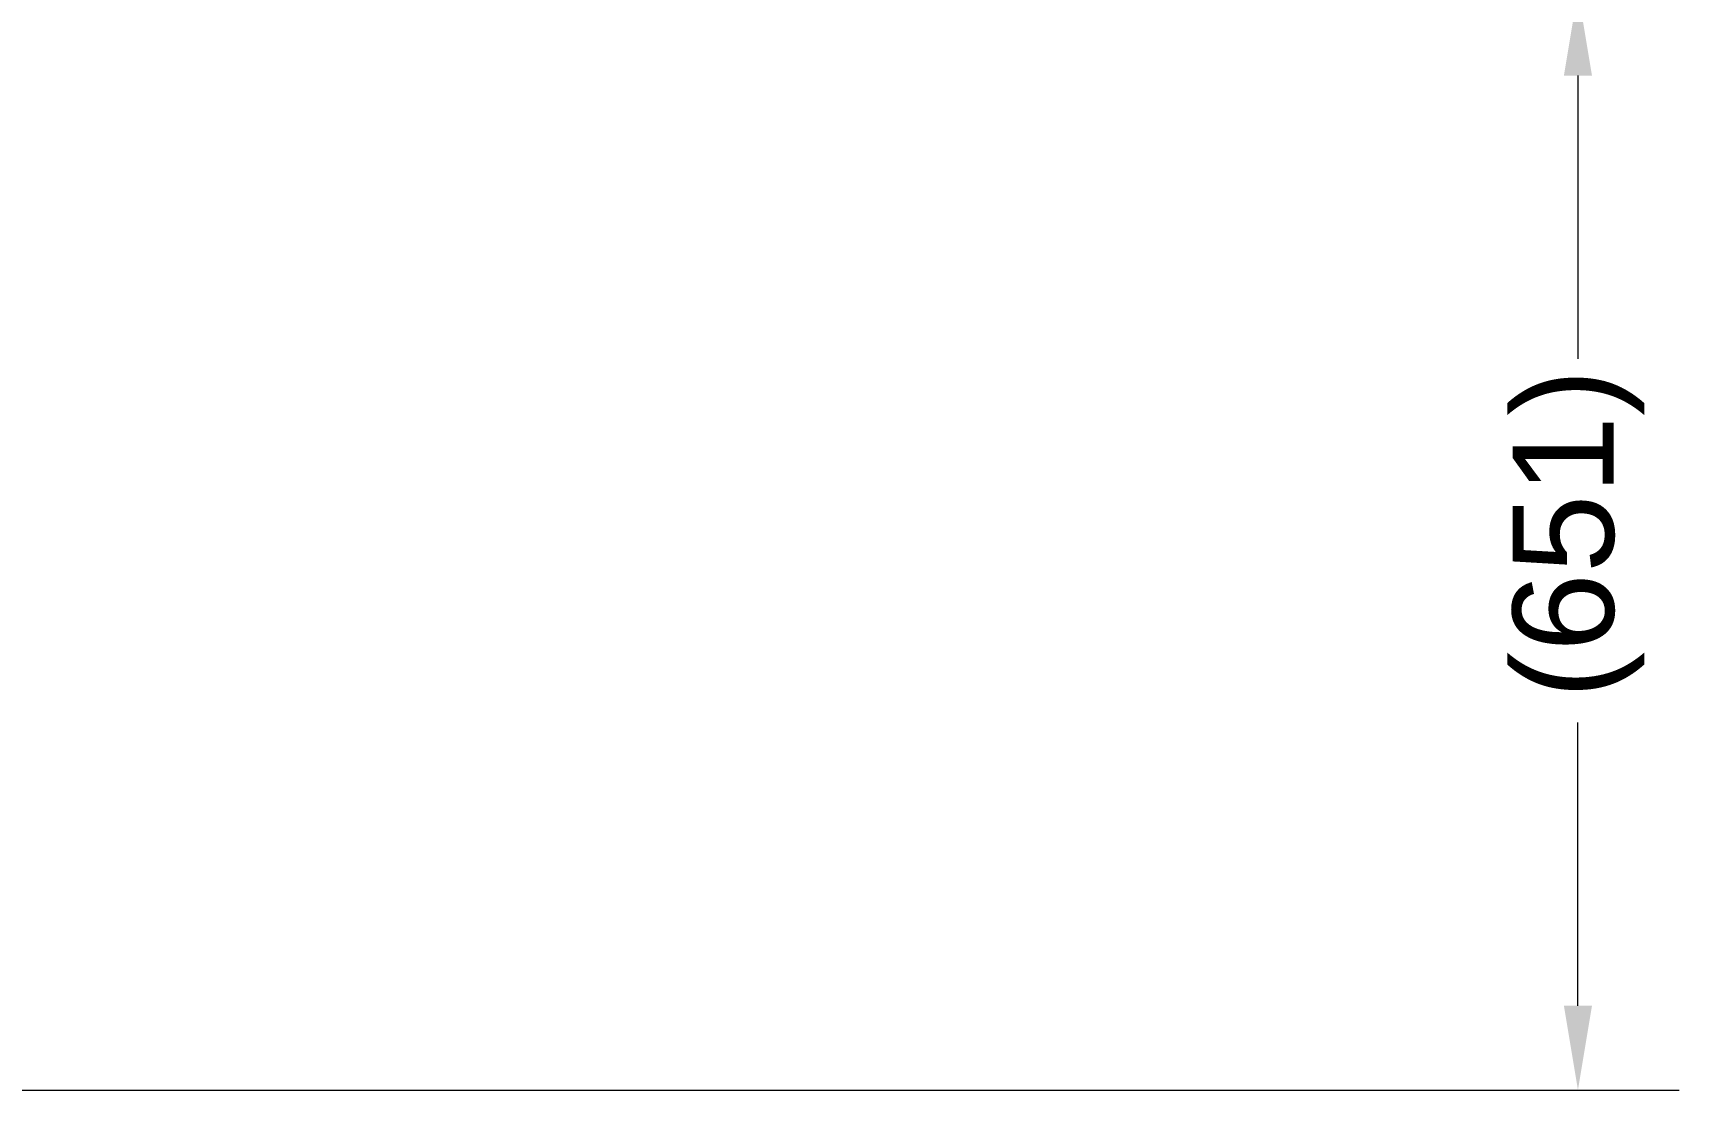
# Model space of a CAD drawing. Header units: millimetres. Extents: x 0 to 8400, y 0 to 5940.
# Drawn here: x 2676 to 3652, y 3732 to 4359 of the extents above; entities that cross this region are included whole.
import ezdxf

# ---------------------------------------------------------------- set-up
doc = ezdxf.new("R2010")
doc.units = ezdxf.units.MM
doc.header["$LTSCALE"] = 20
doc.layers.add('Dimension', color=7, linetype='Continuous', lineweight=18)
doc.styles.add('Title', font='arial.ttf')
doc.dimstyles.new('Default - Method 2b', dxfattribs={"dimscale": 20, "dimtxt": 3, "dimasz": 2.5, "dimexe": 3, "dimexo": 0.5, "dimgap": 0.7, "dimtad": 0, "dimtoh": 1, "dimdec": 1, "dimrnd": 1e-08, "dimtxsty": 'Title', "dimcen": 0.09, "dimdle": 10, "dimclrd": 256, "dimclre": 256, "dimclrt": 7, "dimadec": 0, "dimazin": 2, "dimtfac": 0.833333, "dimtdec": 1, "dimtmove": 0, "dimatfit": 3, "dimfxl": 1, "dimtolj": 1, "dimlwd": -1, "dimlwe": -1, "dimarcsym": 0})

# ---------------------------------------------------------------- blocks, each defined once
blk = doc.blocks.new('*D28')
at = {"layer": 'Defpoints', "color": 0, "transparency": 16777216}
for p in [(3392.2, 4383.7), (2068.45, 3732.22), (3592.2, 3732.22)]:
    blk.add_point(p, dxfattribs=at)
at = {"layer": 'Dimension', "transparency": 16777216}
for p, q in [((3402.2, 4383.7), (3652.2, 4383.7)), ((3592.2, 4333.7), (3592.2, 4165.74)), ((3592.2, 3782.22), (3592.2, 3950.17)), ((2078.45, 3732.22), (3652.2, 3732.22))]:
    blk.add_line(p, q, dxfattribs=at)
for points in [[(3583.87, 4333.7), (3600.53, 4333.7), (3592.2, 4383.7)], [(3583.87, 3782.22), (3600.53, 3782.22), (3592.2, 3732.22)]]:
    blk.add_solid(points, dxfattribs=at)
at = {"layer": 'Dimension', "color": 7, "transparency": 16777216, "insert": (3631.53, 3964.17), "char_height": 60, "attachment_point": 7, "rotation": 90, "style": 'Title'}
blk.add_mtext('\\A1;\\fArial|b0|i0;{\\H60.0000;(651)}', dxfattribs=at)

msp = doc.modelspace()

# ---------------------------------------------------------------- dimensions: what is measured, and where the dimension line sits
at = {"layer": 'Dimension'}
dim = msp.add_linear_dim(base=(3592.2, 3732.22), p1=(3392.2, 4383.7), p2=(2068.45, 3732.22), angle=90, text='\\fArial|b0|i0;{\\H60.0000;(<>)}', dimstyle='Default - Method 2b', override={"dimgap": 0.7, "dimtoh": 0, "dimdec": 0, "dimtol": 0, "dimlim": 0, "dimtp": 0, "dimtm": 0, "dimtdec": 1, "dimtofl": 0, "dimatfit": 1}, dxfattribs=at)
dim.commit()
dim.dimension.update_dxf_attribs({"geometry": '*D28', "text_midpoint": (3592.2, 4057.96), "dimtype": 160})

doc.saveas('drawing.dxf')
